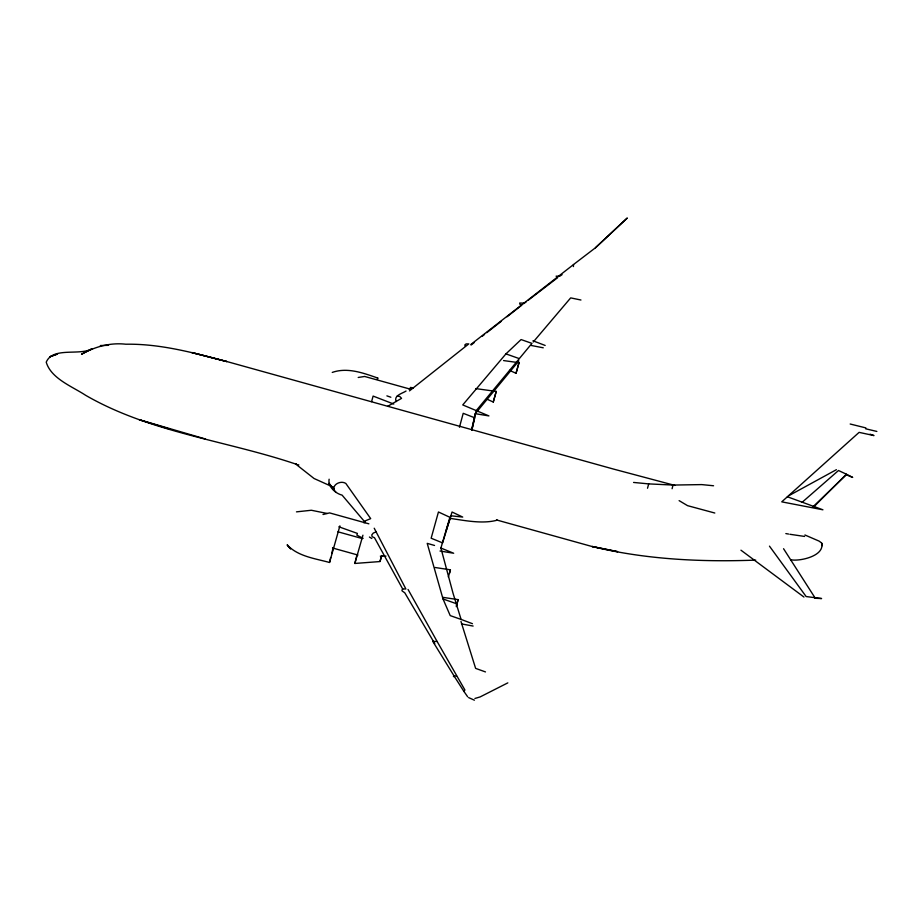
<?xml version="1.0" encoding="UTF-8"?>
<svg xmlns="http://www.w3.org/2000/svg" width="923" height="923" viewBox="0 0 923 923"><rect width="100%" height="100%" fill="white"/><g stroke="black" fill="none" stroke-linecap="round" stroke-linejoin="round"><path stroke-width="1.38" d="M573.425 266.562L573.506 264.543L595.416 247.802L627.121 218.151L595.416 247.802M409.235 389.31L410.7 387.395L413.112 388.133M381.834 555.519L380.011 561.553L354.847 563.457L357.086 554.527M380.103 561.219L381.187 556.857M287.272 544.974L290.56 548.758L287.272 544.974C297.887 556.407 315.135 558.542 329.546 562.465L330.665 557.515M377.472 379.399L377.749 378.038C363.27 373.03 347.521 367.089 332.257 372.419M471.791 430.083L476.153 410.7L531.948 343.379L521.08 339.56L505.931 353.89L462.746 404.932L488.925 415.915L475.276 413.689L471.584 429.956M471.861 430.106L474.71 417.784L463.208 413.319L459.446 427.257M449.559 573.229L450.412 569.814L435.033 567.495M442.763 597.331L458.143 599.638L456.274 606.63M329.119 479.21C327.619 486.479 335.418 493.482 342.087 495.12L365.358 522.591M331.692 553.477L333.238 547.512M486.779 399.082L493.263 402.024L496.228 391.433L475.726 388.595M496.228 391.433L493.263 402.024M509.554 370.365L516.026 373.296L519.003 362.716L503.566 360.57M519.003 362.716L516.026 373.296M339.906 525.856L329.546 562.465M362.935 535.19L354.847 563.457M371.588 401.632L373.111 396.082L393.786 404.066M647.508 488.255L648.719 483.894L673.109 485.06L701.722 484.598L713.56 485.763M672.094 488.729L672.913 485.556M448.347 576.956L450.412 569.814M456.435 605.592L458.143 599.638M440.836 548.297L449.893 517.295L438.448 511.988L431.145 538.224L442.59 542.886L452.051 512.011L462.723 517.076L450.943 515.784L446.19 530.483M377.438 378.626L377.749 378.038M364.054 522.88L365.15 520.907L370.688 518.622L345.837 483.456C340.045 479.625 329.511 486.133 335.868 492.213M475.276 413.689L518.841 360.893M533.252 341.995L570.679 297.887L580.948 300.021M406.051 391.04C402.613 393.36 393.21 395.552 396.255 401.54M813.255 507.396L846.403 474.203L852.69 477.433L846.333 474.757L813.105 506.704M802.029 502.389L838.499 470.511L846.403 474.203M470.961 344.383L573.552 264.543M409.477 390.879L468.792 343.898L466.161 343.898L464.846 344.867L465.03 345.86M471.053 345.064L474.422 342.41M482.291 336.226L484.54 334.461M486.79 332.684L501.408 321.192M507.027 316.774L521.645 305.271L519.972 304.325L519.661 303.032L523.987 303.113M523.895 303.552L526.145 301.833M528.383 300.113L557.584 277.719L556.142 276.162L559.119 276.231M559.834 276.185L562.084 274.639M387.545 406.408L401.563 398.344L399.74 396.475L397.202 396.025M788.496 495.87L836.4 469.68M92.185 348.64L81.547 354.213C95.265 346.656 110.022 342.433 125.863 344.221C160.337 343.656 193.842 352.828 226.885 361.585L191.915 352.574L227.058 361.597L613.657 469.115L674.955 485.44M474.918 698.469L480.122 696.923L507.823 682.87M92.173 348.675C79.666 356.14 52.946 346.413 46.219 362.174C51.088 378.603 72.121 386.414 85.631 395.298C150.287 432.679 226.746 440.652 296.571 464.338M376.215 531.844L373.307 533.056L371.773 534.913L372.188 536.736L374.484 537.717L402.705 589.047M323.015 514.503L329.58 512.9L368.877 523.826M296.468 511.861L311.374 510.257L327.146 513.465M358.216 377.472L364.643 376.457L410.712 389.275M790.596 559.684C798.533 561.738 825.139 556.338 821.643 543.001L819.116 541.12L804.914 534.982M100.376 345.537L108.533 345.329M755.695 560.111C700.857 562.165 645.569 559.511 592.081 546.485L617.625 551.654L591.897 546.474L496.516 519.949M380.345 556.154L385.987 556.119M814.628 598.254L821.597 598.542L806.137 596.546L769.47 546.139M633.57 482.441L648.719 483.894M789.892 534.279L804.602 536.436M440.017 551.031L453.666 553.246L440.894 548.043L453.055 593.316L461.085 619.414L472.438 623.683M785.842 533.586L788.542 534.048M449.986 518.357C465.4 520.584 482.475 524.183 497.324 520.145M531.325 345.49L543.255 347.798M461.5 623.913L473.13 626.059M850.175 424.015L865.866 427.903M467.649 696.773L463.946 691.431L464.915 689.989L437.121 641.485L432.795 641.416L454.254 676.224M865.636 428.78L876.85 431.433M456.516 675.936L453.412 676.271L454.981 677.424L463.969 691.5M714.806 513.026L687.543 505.654L679.12 500.635M205.31 438.956L139.211 419.7L170.351 429.299M337.922 531.798L362.416 538.605M332.499 547.974L357.939 555.058M297.598 464.604L298.844 464.95M296.687 464.338L295.706 464.061L314.062 478.506L333.376 487.206M505.931 353.89L519.026 358.516M386.887 395.875L390.867 397.236M434.537 545.458L427.211 543.359L443.017 598.969L456.112 603.596M870.066 434.214L874 435.575L859.105 432.368L781.735 501.847L822.924 509.796L787.365 496.759M485.475 671.921L475.622 668.379L460.958 621.41M338.868 526.802L357.386 533.402L356.866 535.121L363.108 538.351M545.17 345.456L532.986 340.806M461.085 619.414L450.216 615.606L443.017 598.969M468.665 697.626L474.41 700.188M803.968 597.054L740.95 550.189M369.419 537.036L371.807 538.49M334.264 489.721L328.923 483.34L334.172 489.628M783.558 548.712L814.767 597.423M434.779 643.654L404.77 592.797L402.116 590.928L401.932 589.947L403.247 588.966L405.878 588.978L374.219 528.221M408.047 589.462L437.121 641.485M57.445 354.04L49.934 356.74L57.445 354.04M822.197 545.562L821.597 543.116L822.185 545.574"/></g></svg>
